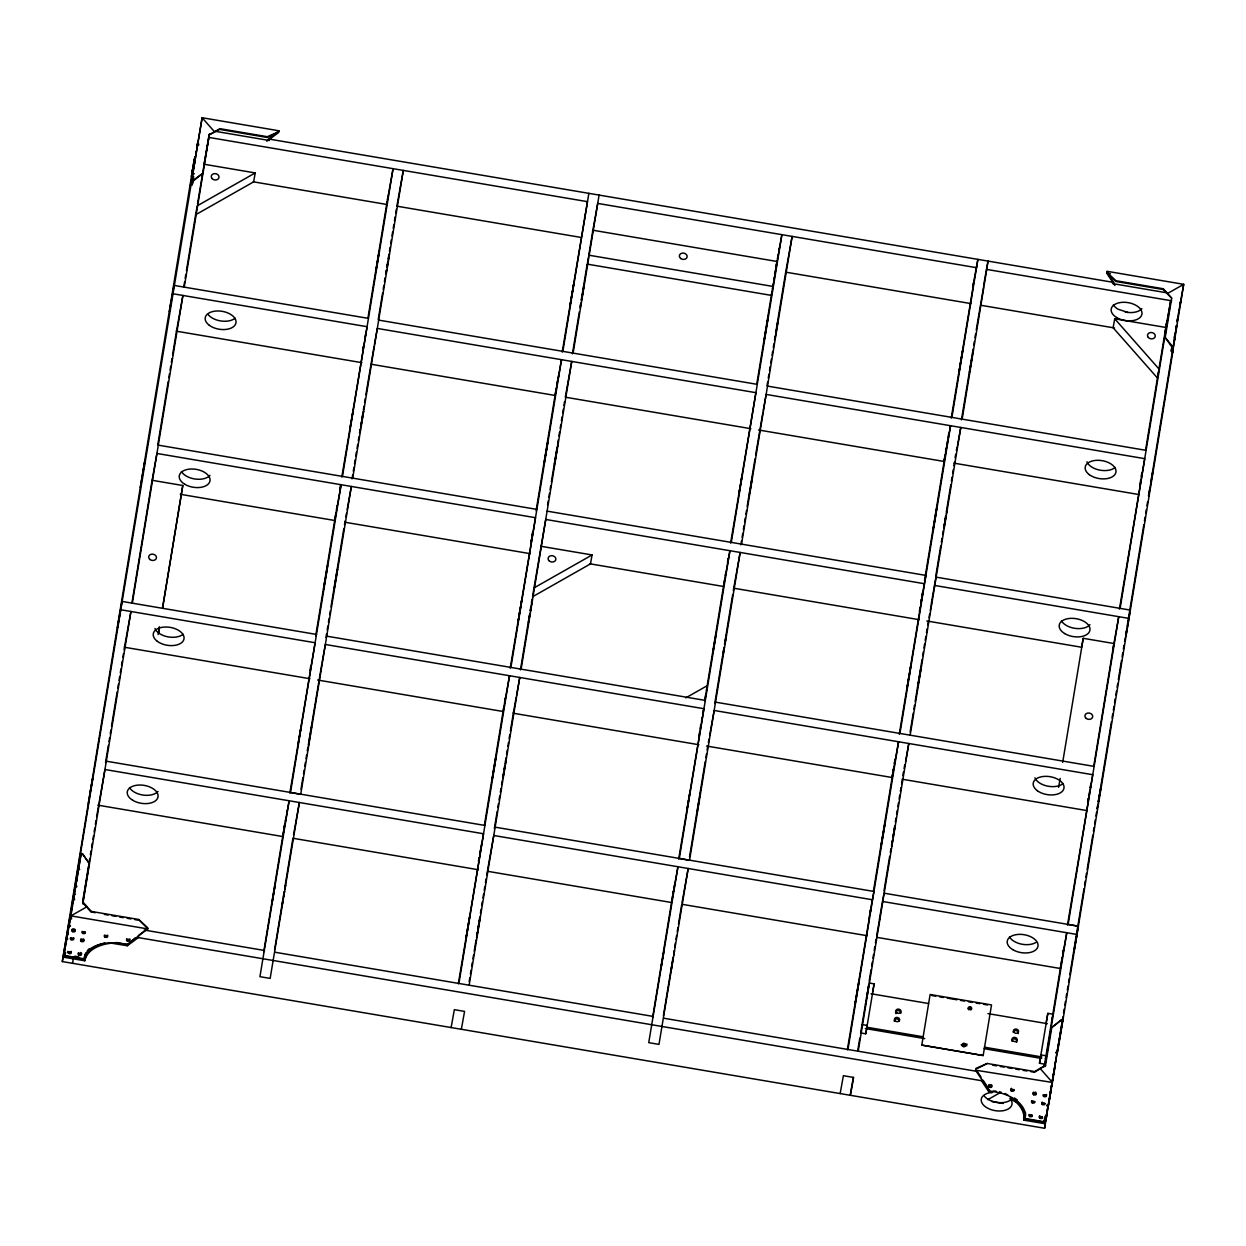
<?xml version="1.0" encoding="UTF-8"?>
<svg xmlns="http://www.w3.org/2000/svg" width="1246" height="1246" viewBox="0 0 1246 1246"><rect width="100%" height="100%" fill="white"/><g stroke="black" fill="none" stroke-linecap="round" stroke-linejoin="round"><path stroke-width="1.5" d="M706.56 746.027L892.136 777.52L893.289 769.171M758.534 429.979L944.11 461.472L945.029 454.79M1175.258 333.383L1174.573 337.946M67.3 935.575L67.533 934.111M69.075 925.731C69.574 921.853 68.374 930.341 68.904 925.794M197.195 145.657L197.491 143.851M197.803 142.885L197.647 143.804M389.391 253.826L389.375 253.577M528.6 621.505L528.491 622.361L530.017 613.857M670.94 971.319L671.983 964.825M723.023 654.493L723.038 654.757M778.205 319.817L778.205 319.552M1050.721 1090.873L1050.861 1090.857M1057.62 1049.646L1057.854 1048.197M193.317 169.363L193.753 166.294L193.114 169.394M193.893 174.035L192.258 173.755L193.005 168.475L191.495 176.34L193.13 176.605M64.901 948.907L65.337 946.368M66.256 940.59L66.708 938.051M68.764 927.382L72.143 906.309M68.982 925.467L69.309 924.267M73.592 898.241L70.975 910.873M193.005 171.372L190.794 184.984L202.132 117.731L278.886 130.768L278.574 132.543L266.846 141.203M193.41 167.4L193.846 164.861M194.765 159.083L195.217 156.544M274.992 885.595L275.319 883.321L271.877 903.693L274.681 887.541M298.199 743.379L297.872 745.669L300.66 729.533M300.971 727.586L301.314 725.297L298.526 741.417M350.173 427.347L349.846 429.621L353.288 409.249L352.945 411.523M282.219 904.565L283.154 898.849M311.204 729.315L311.547 727.025L310.861 730.701M334.411 587.1L334.084 589.374L337.526 569.095L337.168 570.87M360.406 429.076L360.078 431.35L360.421 429.481M363.178 413.267L363.521 411.071L361.994 419.497M386.385 271.052L386.058 273.326L386.727 269.634M518.601 618.359L518.258 620.633L521.7 600.26L520.236 609.45M547.368 444.51L547.695 442.33L544.253 462.609L547.041 446.457M570.559 302.311L570.232 304.585L573.674 284.213L572.194 293.402M476.642 937.553L477.561 931.837M531.606 604.279L531.933 602.005L530.422 610.524M554.813 462.079L554.486 464.337L554.828 462.484M557.601 446.255L557.928 443.981L556.417 452.5M580.792 304.055L580.465 306.329L581.15 302.622M663.822 951.57L664.149 949.39L660.707 969.668L662.187 960.495M687.029 809.355L686.686 811.644L690.128 791.272L687.34 807.408M715.78 635.538L716.123 633.342L712.681 653.62L715.469 637.485M738.987 493.323L738.66 495.596L742.102 475.24L740.622 484.414M674.055 953.315L674.382 951.134L673.697 954.732M697.028 812.517L697.262 811.099M726.013 637.267L726.356 635.086L724.845 643.512M749.22 495.067L748.893 497.341L749.251 495.472M752.008 479.243L752.335 477.062L751.977 478.838M775.214 337.043L774.872 339.317L777.987 321.219M907.633 684.381L907.306 686.655L910.748 666.283L909.269 675.472M936.4 510.533L936.727 508.259L933.301 528.631L936.089 512.48M959.607 368.333L959.28 370.607L962.722 350.328L959.934 366.386M868.898 984.932L866.64 998.482M917.648 687.527L917.866 686.11M946.633 512.277L946.976 510.081L946.29 513.695M969.84 370.078L969.513 372.352L971.023 363.832M972.628 354.253L972.955 352.057L972.596 353.848M1050.347 1093.256L1050.316 1094.081L1050.394 1092.789M1174.962 333.975L1175.009 333.663M1174.542 340.454L1175.29 335.158L1174.495 339.114M502.839 778.143L503.54 773.844M505.315 764.234L505.954 760.107L505.269 763.736M1173.716 343.242L1174.184 340.392M996.006 1091.122A15.575 9.08 9.3 0 0 993.342 1091.06L992.143 1092.508L989.355 1092.835A15.575 9.08 9.3 0 0 983.047 1104.563A15.575 9.08 9.3 0 0 1003.933 1110.56A15.575 9.08 9.3 0 0 1010.241 1098.832L1010.459 1097.508L1016.191 1100.779L1015.973 1102.118A40.869 23.845 9.3 0 1 1023.651 1120.107L1045.394 1123.783L1044.584 1128.269L62.3 961.569L194.392 158.663L191.495 176.34M62.3 961.569L70.337 914.626M143.477 469.617L144.847 461.3L140.253 487.498M170.827 303.276L169.456 311.593L174.035 285.396L368.458 318.384M63.795 955.37L70.897 915.888L147.635 928.909L127.31 944.67L117.093 942.942A34.545 20.154 9.3 0 0 84.261 958.844L63.795 955.37L68.655 926.65M72.268 903.272L202.132 117.731L214.499 131.764M73.265 900.079L73.093 901.123L81.146 853.51L82.438 853.728L89.245 863.431L82.766 902.774L85.881 906.263M81.146 853.51L70.897 915.888L87.08 906.699M71.458 919.05L71.629 917.959M65.555 952.411L64.963 956.04L85.071 959.451A40.869 23.845 9.3 0 1 104.742 943.051M193.628 176.558L192.367 184.174L190.731 183.894L190.217 186.137M82.859 900.469L88.497 866.204M89.12 862.388L89.759 858.587M90.382 854.772L91.005 850.971M91.628 847.155L92.251 843.355M92.889 839.539L93.512 835.739M94.135 831.939L94.758 828.123M95.381 824.322L96.02 820.507M96.643 816.706L104.96 769.514L483.541 833.761L458.326 983.764M105.536 762.552L108.371 745.357M108.994 741.526L109.632 737.71M110.255 733.878L110.878 730.063M111.517 726.247L117.171 691.841M117.794 688.01L118.432 684.194M119.055 680.363L119.678 676.547M120.317 672.715L120.94 668.9M121.578 665.068L122.201 661.252M122.824 657.436L123.463 653.605M124.086 649.789L124.709 645.958M157.821 444.604L168.194 381.525M168.833 377.694L169.456 373.878M170.079 370.046L170.718 366.231M171.341 362.415L171.964 358.583M172.602 354.767L176.683 329.91M183.91 285.957L184.548 282.126M185.171 278.31L185.794 274.478M186.433 270.662L195.856 213.315M73.561 957.504L72.533 963.298M131.905 603.126L152.09 480.286L182.788 485.504L162.587 608.328M197.538 203.939L209.048 134.895L219.903 128.665L267.376 136.717L278.715 131.796L267.251 137.465L219.763 129.413L209.048 134.895M82.843 903.926L130.939 611.49L124.507 647.25L309.974 678.727M132.31 603.173L182.913 295.442L176.465 331.202L361.947 362.679M184.268 287.125L209.468 133.929M84.261 958.844L84.432 957.8A34.545 20.154 9.3 0 1 85.834 953.003M63.11 957.099L84.853 960.775L85.071 959.451M158.149 634.557L159.41 626.878M162.556 607.674L182.788 485.504M158.491 633.28L159.441 627.532M127.31 944.67L135.253 937.864M84.853 960.775A40.869 23.845 9.3 0 1 111.439 943.175L127.341 945.745L127.559 944.421L116.127 942.474M127.341 945.745L138.29 937.599L138.508 936.276M147.495 929.656L147.807 927.865L138.664 919.47L91.301 911.433L82.906 902.026M263.731 951.835L283.543 831.425M284.166 827.593L284.789 823.777M289.82 793.188L315.113 642.749L120.706 609.746L117.482 627.641L118.853 619.324L122.077 601.429L316.484 634.432M310.052 670.192L310.675 666.376M315.705 635.787L335.828 513.461M336.451 509.645L337.074 505.814M339.909 488.619L340.532 484.787M341.793 477.14L367.087 326.701L172.68 293.713M362.648 350.344L363.271 346.528M367.975 317.964L387.07 201.836M387.459 199.453L388.004 196.12M286.736 813.654L287.281 810.336M342.463 476.408L393.066 168.677L386.634 204.437L253.218 181.791M284.913 889.286L285.568 885.143L284.882 888.756M274.603 949.748L284.026 892.401M284.649 888.585L292.826 838.885M301.002 789.201L302.887 777.722M303.51 773.906L304.149 770.075M304.772 766.259L305.395 762.427M306.033 758.612L306.656 754.796M307.279 750.964L307.918 747.148M308.432 745.108L309.148 740.794M308.541 743.317L321.811 664.149M325.938 637.531L326.561 633.7M327.2 629.884L327.823 626.053M328.446 622.237L329.084 618.405M329.707 614.59L330.346 610.758M330.969 606.942L343.849 528.569M344.488 524.753L345.111 520.937M352.026 478.885L352.649 475.053M353.288 471.237L353.911 467.406M354.534 463.59L355.172 459.774M355.795 455.943L356.418 452.127M357.057 448.295L357.68 444.479M358.318 440.648L358.941 436.832M359.564 433.001L360.203 429.185M360.826 425.369L361.449 421.537M362.088 417.721L362.711 413.89M363.334 410.074L363.972 406.243M364.595 402.427L365.234 398.611M365.857 394.78L374.096 346.31M378.192 319.708L382.584 293.059M383.207 289.243L383.83 285.443M384.453 281.627L385.092 277.827M385.715 274.011L386.338 270.211M386.961 266.395L387.584 262.594M388.222 258.779L388.845 254.978M389.468 251.162L390.091 247.362M390.73 243.546L391.353 239.746M391.976 235.93L392.599 232.13M393.222 228.314L393.861 224.514M394.484 220.698L395.107 216.897M395.73 213.097L396.353 209.281M352.696 478.137L403.299 170.406L396.867 206.182L580.434 237.332M389.173 255.243L387.132 267.376M478.448 861.391L479.071 857.56M479.71 853.744L480.333 849.912M484.414 825.054L503.914 706.482M504.552 702.651L505.175 698.819M510.206 668.23L535.515 517.713L156.918 453.466L154.021 469.555M530.765 543.256L531.388 539.425M532.011 535.609L532.649 531.777M536.107 510.751L556.214 388.425M556.853 384.609L557.476 380.778M562.195 352.12L587.489 201.665L208.892 137.418L204.064 164.238L255.228 172.929L253.623 181.869L195.622 214.764L197.226 205.824L255.228 172.929M481.127 846.766L481.657 843.511M532.291 535.593L532.836 532.276M558.286 377.569L558.831 374.252M584.545 217.879L585.09 214.561M458.917 983.468L509.521 675.737L503.088 711.497L317.621 680.02M510.891 667.42L561.494 359.689L555.062 395.449L371.51 364.299M562.865 351.372L588.844 193.348M469.181 981.692L469.804 977.876M470.427 974.076L471.066 970.26M471.689 966.46L472.312 962.644M472.935 958.844L473.558 955.028M474.196 951.228L476.065 939.796M476.688 935.995L477.327 932.179M477.95 928.379L478.573 924.563M479.196 920.763L479.819 916.947M480.458 913.147L481.081 909.346M481.704 905.531L482.327 901.73M482.95 897.914L483.588 894.114M484.211 890.298L484.834 886.498M485.457 882.682L486.08 878.882M486.719 875.066L487.342 871.265M494.366 828.543L497.201 811.333M497.824 807.517L498.447 803.686M499.085 799.87L499.708 796.054M500.331 792.222L500.97 788.407M501.593 784.575L502.216 780.759M502.854 776.928L503.477 773.112M504.1 769.28L504.739 765.465M505.362 761.649L506.001 757.817M506.624 754.001L507.247 750.17M507.885 746.354L508.508 742.523M509.131 738.707L509.77 734.875M510.393 731.059L513.539 711.949M520.454 669.896L529.566 614.465M530.189 610.649L530.827 606.818M531.45 603.002L532.073 599.17M532.79 595.012L545.748 519.457L924.33 583.704L925.918 575.418L547.119 511.14M547.586 504.848L548.224 501.032M548.847 497.201L549.47 493.385M550.109 489.553L550.732 485.738M551.371 481.906L557.024 447.501M557.647 443.685L558.27 439.854M558.909 436.038L559.532 432.222M560.17 428.39L560.793 424.575M561.416 420.743L562.055 416.927M562.678 413.096L563.301 409.28M563.94 405.464L564.563 401.633M572.428 353.848L579.343 311.796M579.966 307.98L580.589 304.149M581.228 300.333L587.193 264.012M469.15 985.197L519.753 677.466L516.545 695.361M521.124 669.149L571.727 361.433L565.295 397.194L750.871 428.686M573.098 353.116L599.077 195.092M652.561 1017.811L673.307 891.669M678.649 859.179L703.943 708.725L325.346 644.478L322.138 662.358M698.866 736.184L699.504 732.352M700.112 728.614L700.75 724.705M705.158 697.947L705.781 694.131M706.42 690.3L724.642 579.452M725.265 575.621L725.904 571.805M727.477 562.242L728.1 558.426M730.608 543.131L755.901 392.677L377.32 328.43L374.423 344.535M756.789 383.955L771.99 291.533M772.442 288.761L773.252 283.854M773.688 281.144L774.327 277.344M774.825 274.26L775.573 269.728M776.196 265.912L776.819 262.112M701.545 721.621L702.028 717.789M702.651 714.005L703.274 710.22M704.831 700.766L707.323 685.643L685.783 697.869M772.972 286.44L777.068 261.489L592.894 230.23L588.782 255.181L772.972 286.44L771.352 295.38L587.178 264.121M731.293 542.384L781.896 234.653L776.102 266.846M663.417 1015.739L672.856 958.392M673.728 955.261L674.102 950.745M674.74 946.929L675.363 943.097M675.986 939.282L676.625 935.45M677.248 931.634L677.871 927.803M678.509 923.987L681.655 904.876M689.505 857.092L705.22 761.524M705.843 757.693L706.482 753.877M707.105 750.045L707.728 746.229M714.768 703.507L722.618 655.723M723.241 651.907L723.879 648.076M724.502 644.26L732.679 594.56M733.302 590.744L733.925 586.913M740.84 544.86L741.479 541.044M742.102 537.213L742.741 533.397M743.364 529.581L743.987 525.75M744.625 521.934L745.248 518.102M745.871 514.287L746.51 510.455M747.133 506.639L754.998 458.855M755.621 455.024L762.926 412.301M767.022 385.699L767.645 381.883M768.268 378.083L768.907 374.267M769.53 370.467L770.153 366.651M770.776 362.851L771.399 359.035M772.037 355.235L772.66 351.419M773.283 347.618L773.906 343.803M774.529 340.002L775.168 336.186M775.791 332.386L785.805 271.457M699.707 797.253L700.361 793.017L699.691 796.692M723.241 653.091L723.942 648.777M741.526 544.128L792.129 236.397L785.696 272.158L971.164 303.635M847.358 1049.786L869.365 917.663M873.462 891.077L893.912 766.757M894.535 762.941L895.158 759.11M899.254 734.252L922.71 593.298L921.121 601.584M920.109 607.363L919.486 611.179L920.124 607.612M920.747 603.531L921.37 599.715M922.009 595.9L922.632 592.068M924.516 580.605L944.951 456.363M945.574 452.547L946.197 448.716M946.835 444.9L947.458 441.068M948.081 437.253L948.72 433.421M951.228 418.142L973.313 285.568M869.895 914.408L870.705 909.533L870.066 913.1M973.578 283.901L974.123 280.584M847.965 1049.49L898.568 741.759L892.136 777.52M899.939 733.442L950.542 425.711L944.11 461.472M951.913 417.394L977.892 259.37L973.079 285.536L974.045 280.568M866.219 1000.211L865.565 1004.432L866.25 1000.74M857.918 1049.615L859.787 1038.183M862.154 1024.586L867.278 1025.458L865.768 1033.791L860.659 1032.934L868.68 984.885M869.178 981.069L871.063 969.653M871.686 965.837L872.309 962.037M872.932 958.221L873.571 954.42M874.194 950.605L874.817 946.804M875.44 942.988L876.063 939.188M884.037 890.734L889.691 856.329M890.329 852.513L890.952 848.682M891.575 844.866L892.214 841.05M892.837 837.219L893.46 833.403M894.098 829.571L894.721 825.755M895.344 821.924L895.983 818.108M896.606 814.277L897.229 810.461M897.868 806.645L898.491 802.813M899.129 798.998L899.752 795.166M900.375 791.35L901.014 787.519M901.637 783.703L902.26 779.887M910.125 732.103L913.271 712.977M913.894 709.161L914.517 705.329M915.156 701.514L922.071 659.461M922.694 655.645L923.317 651.814M923.956 647.998L924.579 644.166M925.202 640.351L925.84 636.535M926.463 632.703L927.102 628.887M927.725 625.056L928.348 621.24M935.684 576.602L940.714 546.028M941.353 542.197L941.976 538.381M942.599 534.55L943.238 530.734M943.861 526.902L944.499 523.086M945.122 519.255L945.745 515.439M946.384 511.623L950.776 484.865M951.399 481.034L952.037 477.218M952.66 473.387L953.299 469.571M953.922 465.739L954.545 461.923M961.46 419.871L973.095 349.145M973.718 345.329L974.356 341.513M974.979 337.682L975.602 333.866M976.241 330.034L983.546 287.312M879.38 919.361L883.959 893.164L1078.382 926.152L1075.127 944.219M931.354 603.313L935.933 577.116L1130.34 610.104L1125.761 636.317L1126.851 629.651M943.861 528.102L944.561 523.787M983.639 285.474L987.907 261.068M858.198 1051.219L908.801 743.488L905.577 761.384M910.172 735.171L960.775 427.456L957.551 445.336M962.146 419.139L988.125 261.115M865.768 1033.791L866.375 1030.13M866.795 1027.748L874.116 983.873L868.992 983.001M921.791 1045.114L930.123 994.495L991.52 1004.915L983.187 1055.533L921.791 1045.114L983.187 1055.533M1061.436 1019.867L1051.749 1027.529L1061.436 1019.867L1062.713 1020.085L1045.347 1121.945L1024.882 1118.472A34.545 20.154 9.3 0 0 999.557 1092.695L989.324 1090.966L975.587 1070.174L975.883 1068.398L987.206 1063.477L1034.694 1071.544L1045.55 1065.299L1034.569 1072.276L1030.769 1071.638M1114.89 285.474L1106.65 273.076L1106.962 271.285L1183.7 284.322L1172.502 352.836L1173.016 350.593L1171.38 350.313L1171.988 346.606M992.143 1092.508L988.919 1091.963L981.474 1080.687L981.692 1079.363M988.919 1091.963L989.137 1090.639M989.324 1090.966L989.495 1089.923M999.557 1092.695L999.728 1091.667M1058.57 787.347L1060.19 778.407M1062.682 762.396L1083.226 638.31L1113.924 643.512L1093.723 766.352M1023.651 1120.107L1023.869 1118.768A40.869 23.845 9.3 0 0 1016.191 1100.779M1024.882 1118.472L1025.053 1117.428A34.545 20.154 9.3 0 0 1025.411 1112.444M1039.491 1063.274L1041.002 1054.926L1046.11 1055.798L1044.615 1064.146L1039.491 1063.274L1040.176 1059.116M1052.948 1014.213L1047.839 1013.356L1040.099 1059.614M1044.21 1066.607L1044.833 1062.776M1062.122 957.66L1045.456 1059.084L1045.721 1057.605M1062.76 953.829L1063.383 950.013M1067.464 925.155L1092.758 774.716L714.176 710.469L710.952 728.349M1088.319 798.328L1087.696 802.159L1088.334 798.577M1090.25 787.456L1090.873 783.625M1119.438 609.107L1144.731 458.668L766.134 394.421L763.237 410.51M1139.981 484.211L1140.604 480.395M1141.227 476.595L1141.85 472.795M1145.619 449.946L1158.375 372.32M1158.764 369.984L1165.882 327.464L1114.734 318.789L1113.114 327.729L1157.441 377.99L1159.045 369.05L1114.734 318.789M1166.458 323.617L1166.24 324.957L1166.926 321.125M1090.359 787.612L1090.904 784.279M1141.507 476.548L1142.052 473.215M1044.787 1066.498L1066.778 932.74L1060.346 968.5L876.779 937.35M1120.107 608.375L1170.71 300.644L1164.917 332.838M1045.41 1066.046L1051.873 1026.797M1165.212 337.51L1173.311 347.432L1172.034 347.229L1165.212 337.51L1171.692 298.168L1163.297 288.761L1115.933 280.724L1106.791 272.329L1115.793 281.471L1163.157 289.508L1171.692 298.168M1050.736 1090.951L1050.627 1092.197M1058.072 1047.076L1057.792 1048.711M1174.464 336.747L1175.071 333.04M1175.679 329.349L1176.286 325.658M1044.584 1128.269L1061.67 1024.383M1062.293 1020.552L1062.931 1016.736M1063.554 1012.905L1064.177 1009.089M1064.816 1005.257L1065.439 1001.441M1066.078 997.61L1066.701 993.794M1067.324 989.978L1067.962 986.147M1068.585 982.331L1069.208 978.499M1069.847 974.683L1083.989 888.663M1084.612 884.847L1085.25 881.031M1085.873 877.2L1086.496 873.384M1087.135 869.552L1092.789 835.147M1093.412 831.331L1094.05 827.5M1094.673 823.684L1095.296 819.852M1095.935 816.037L1096.558 812.221M1097.103 808.888L1097.928 803.904M1098.24 801.988L1111.448 721.714M1112.071 717.883L1112.694 714.067M1113.332 710.236L1113.955 706.42M1114.578 702.588L1115.217 698.772M1115.84 694.957L1116.463 691.125M1117.101 687.309L1117.724 683.478M1118.347 679.662L1121.493 660.551M1122.132 656.72L1122.755 652.904M1123.378 649.073L1124.017 645.257M1124.64 641.425L1125.263 637.609M1125.901 633.793L1126.524 629.962M1127.163 626.146L1143.812 524.831M1144.435 521.015L1145.074 517.199M1145.697 513.368L1146.32 509.552M1146.959 505.72L1147.582 501.904M1149.902 487.856L1148.532 496.173L1153.111 469.976L1152.02 476.626M1150.837 482.14L1176.691 325.362L1175.881 329.832M1075.158 944.032L1073.787 952.349L1077.011 934.469L882.604 901.481M1173.016 350.593L1060.315 1035.971L1057.34 1053.15L1055.705 1052.87M1179.121 310.02L1178.794 312.03M193.457 167.089L193.582 166.294M194.828 158.772L194.952 157.977M195.17 156.856L195.03 157.65M193.8 165.173L193.66 165.967M197.569 144.115L197.631 143.165L197.351 144.801M64.948 948.595L65.072 947.801M66.318 940.278L66.443 939.484M66.521 939.157L66.661 938.363M65.29 946.68L65.15 947.474M73.545 898.553L73.405 899.347M198.566 145.299L198.768 144.069M350.484 425.4L351.31 420.432M352.634 413.47L351.808 418.422M360.717 427.129L361.542 422.176M334.738 585.153L335.563 580.2M362.866 415.214L362.041 420.167M570.886 300.364L571.712 295.411M518.912 616.412L519.738 611.459M529.145 618.141L529.971 613.188M555.124 460.117L555.965 455.164M557.274 448.202L556.448 453.155M531.294 606.226L530.469 611.179M739.314 491.376L740.14 486.423M663.495 953.533L662.67 958.486M749.547 493.12L750.372 488.152M751.681 481.19L749.578 493.65M697.573 809.137L697.962 806.785M725.702 639.214L724.876 644.166M907.96 682.434L908.786 677.481M970.151 368.115L970.992 363.162M972.301 356.2L971.475 361.153M892.588 839.866L891.56 846.408L892.634 840.427M918.193 684.163L918.582 681.811M1050.705 1091.885L1050.767 1090.671M1051.842 1084.721L1051.686 1085.764L1051.998 1083.88M1055.72 1060.829L1054.63 1067.386M1055.3 1065.532L1048.291 1106.121L1046.656 1105.841M196.043 152.604C195.373 156.762 196.837 147.853 196.12 152.277M198.862 136.219C198.192 140.393 199.656 131.484 198.939 135.907M191.557 180.654C190.887 184.797 192.351 175.966 191.635 180.343M194.532 162.603C193.815 166.98 195.326 157.884 194.61 162.292M76.302 881.623C75.585 885.999 77.081 876.904 76.38 881.296M67.611 933.784L67.86 932.335L67.331 935.481M70.274 926.37L70.415 925.529M325.331 578.456C319.163 616.568 331.981 538.334 325.813 576.446M387.101 266.753L387.537 264.152M310.503 733.629L308.447 745.544M284.524 891.638L283.621 896.902M493.759 769.498C487.591 807.579 500.409 729.362 494.257 767.443M581.508 299.741L581.944 297.14M582.427 295.131L583.782 286.564M504.49 769.187L504.926 766.586M766.119 328.399C759.967 366.511 772.769 288.278 766.617 326.39M775.915 332.729L776.351 330.128M699.317 799.62L698.43 804.885M672.902 960.214L673.338 957.613M945.932 516.576L945.044 521.856M919.501 677.201L920.981 668.027L920.311 671.719M866.609 997.859L867.496 992.595M1177.61 319.178L1177.377 320.627L1177.75 318.337M1176.084 329.193C1175.414 333.336 1176.878 324.49 1176.162 328.866M1179.059 311.126L1178.856 311.734M1179.137 310.799L1179.183 309.756L1178.996 311.64M1180.429 302.809C1179.713 307.17 1181.224 298.09 1180.507 302.482M1046.64 1114.376C1045.97 1118.534 1047.434 1109.625 1046.718 1114.049M1048.011 1106.059C1047.294 1110.435 1048.805 1101.339 1048.088 1105.732M1049.101 1100.685C1048.384 1105.062 1049.895 1095.966 1049.179 1100.374M1054.396 1068.741L1052.278 1081.31M309.584 738.193L310.472 732.975M283.59 896.248L284.493 891.015M504.023 771.85L504.879 766.01M477.997 929.236L478.9 924.002M698.399 804.184L699.302 798.951M672.451 962.893L673.307 957.006M944.998 521.186L945.901 515.969M893.024 837.265L893.475 834.586M893.071 837.873L895.002 826.129L893.927 832.032M1050.549 1092.742L1050.612 1091.527L1050.331 1094.004M69.044 924.953L68.857 926.931M361.589 422.83L360.748 427.658M336.015 577.521L336.856 572.708M581.539 300.364L583.549 287.826M555.996 455.834L555.155 460.646M776.803 327.464L777.971 320.814M750.824 485.488L751.665 480.66M724.424 646.845L723.256 653.496M971.444 360.499L972.269 355.671M919.906 673.993L917.663 687.776M1178.981 310.97L1178.934 311.998M1051.11 1088.101L1051.562 1085.437M197.647 143.711L197.678 142.792M388.425 258.919L389.141 254.823M283.185 899.456L282.235 904.814M503.586 774.405L502.87 778.516M697.994 807.439L696.919 813.295M672.015 965.448L670.94 971.413M944.593 524.41L943.876 528.506M867.932 990.025L868.883 984.683M1062.713 1020.085L1057.091 1052.527L1055.814 1052.309M1050.222 1093.225L1050.876 1089.425M1049.599 1096.76L1050.409 1092.882M1049.677 1098.365L1048.711 1103.8M479.289 921.744L479.975 918.053L476.642 937.802M192.227 171.45L193.037 166.98M191.744 180.857L193.021 181.075L202.709 173.412L193.161 180.327L192.071 185.202M89.619 795.4L92.874 777.348L88.279 803.545M89.245 863.431L82.438 853.728M151.778 482.077L153.71 471.346M94.945 912.82L91.301 911.433M278.886 130.768L267.874 139.599M138.353 935.544L147.667 928.613L138.664 919.47M362.664 350.562L363.302 346.995M365.234 336.264L365.872 332.682M284.057 828.216L284.711 824.634M285.35 821.067L285.988 817.485M345.858 516.856L346.513 513.274M347.151 509.707L351.341 486.454L300.707 794.372L290.505 792.456L341.108 484.725L334.66 520.485L180.281 494.288M293.573 834.695L299.367 802.502L270.164 978.406L259.931 976.677L289.134 800.773L282.702 836.533L97.811 805.15M530.765 543.365L531.403 539.798M504.786 701.389L505.424 697.822M592.566 232.021L597.722 203.41L976.303 267.656M587.505 262.33L588.47 256.972M451.13 1027.545L454.338 1009.665L464.571 1011.409L461.347 1029.289M516.218 697.137L513.321 713.242L698.897 744.734M487.669 869.474L493.774 835.49L872.371 899.752L873.96 891.466L495.145 827.173M540.92 546.278L592.084 554.953L590.464 563.893L532.478 596.803M777.473 258.529L778.111 254.947M778.75 251.381L779.404 247.798M706.669 689.225L707.323 685.643M672.887 894.207L673.525 890.625M674.179 887.043L674.818 883.476M736.62 572.116L733.723 588.205L919.19 619.683M736.931 570.325L740.155 552.445L689.521 860.347L679.319 858.432L729.922 550.701L723.49 586.477L589.638 563.753M708.382 742.647L709.021 739.08M709.659 735.498L710.625 730.14M682.076 902.462L688.181 868.493L658.978 1044.397L648.745 1042.653L677.949 866.749L671.516 902.509L487.965 871.359M975.961 270.102L976.599 266.519M945.574 451.332L946.212 447.75M920.778 604.03L924.33 583.704M894.254 763.798L894.893 760.231M869.147 917.632L872.371 899.752M840.162 1093.567L843.386 1075.687L853.619 1077.432L850.395 1095.312M955.075 457.812L955.729 454.229M956.367 450.663L957.006 447.08M929.002 617.658L929.641 614.091M930.279 610.509L931.572 603.36M902.789 775.651L903.428 772.068M904.082 768.486L904.721 764.919M876.701 935.497L879.598 919.408M850.177 1095.265L853.401 1077.385M872.605 992.205L874.116 983.873M975.587 1070.174L1052.449 1082.463L1040.083 1068.429M987.206 1063.477L977.362 1068.445M1083.226 638.31L1081.621 647.25L926.837 620.975M1112.631 650.661L1118.752 616.692L1068.149 924.423L1078.351 926.339M1046.329 1021.689L1047.839 1013.356M1088.973 795.01L1089.627 791.428M1062.994 953.034L1063.632 949.452M1172.159 346.481L1171.069 351.341M1176.94 321.92L1183.7 284.322L1167.518 293.495M1051.749 1020.895L1052.356 1017.561M1098.24 802.113L1101.137 786.008L1098.489 801.49M1097.196 808.638L1097.851 805.056M1045.005 1116.432L1043.977 1122.179L1023.869 1118.768M1045.955 1119.952L1046.765 1115.466M1173.779 343.024L1174.168 340.921M1174.308 337.993L1175.165 333.398M869.786 914.315L870.424 910.997M1172.361 351.559L1173.311 347.432M534.082 587.863L592.084 554.953M987.829 1099.642L1001.083 1092.119M1106.65 273.076L1110.42 273.715M215.776 131.406L269.354 140.502L269.572 139.163L1112.771 282.266L1112.553 283.59L1167.253 292.872M986.536 269.385L1171.676 300.8M1113.426 304.818A15.575 9.08 9.3 0 0 1117.989 309.195L1127.942 312.45M980.727 305.254L1114.563 327.978M192.32 173.35L193.955 173.63M191.884 180.109L193.161 180.327M378.691 320.113L757.272 384.36M767.505 386.104L1146.102 450.351M954.109 463.169L1139 494.553M158.289 445.149L536.886 509.396M934.562 585.433L1128.985 618.421M344.893 522.23L530.375 553.691M326.717 636.161L705.298 700.408M715.531 702.152L1094.128 766.399M902.151 779.217L1087.026 810.601M106.315 761.197L484.912 825.444M292.935 838.262L478.402 869.739M681.749 904.253L867.216 935.73M931.915 995.538L935.762 996.193M939.593 996.847L943.424 997.501M947.272 998.139L956.866 999.775M960.697 1000.429L964.529 1001.068M968.376 1001.722L972.207 1002.376M976.039 1003.03L979.886 1003.684M983.717 1004.323L987.548 1004.977M81.021 854.242L82.298 854.46M1061.296 1020.614L1062.573 1020.832M871.079 993.763L928.55 1003.513M987.953 1013.605L1047.372 1023.682M78.031 869.272L79.666 869.552M75.523 885.937L76.8 886.155M75.056 886.451L76.691 886.731M867.512 1027.358L923.084 1036.781M963.329 1043.618L967.161 1044.273M984.402 1047.185L1041.89 1056.951M74.168 894.254L75.445 894.472M865.331 1028.526L924.734 1038.603M961.149 1044.787L966.896 1045.752M984.138 1048.68L1041.625 1058.446M73.016 898.833L74.651 899.114M72.907 899.487L74.542 899.768M104.43 914.439L108.215 915.078M112 915.717L115.8 916.355M119.585 917.009L123.37 917.648M127.17 918.286L130.955 918.941M134.739 919.579L138.54 920.218M992.782 1065.19L996.582 1065.828M1000.367 1066.483L1004.167 1067.121M1007.967 1067.775L1011.768 1068.414M1015.568 1069.052L1019.368 1069.707M1023.168 1070.345L1026.969 1070.999M144.271 930.061L264.51 950.48M274.743 952.209L653.34 1016.456M663.573 1018.2L977.144 1071.404M138.29 937.599L981.474 1080.687M66.521 938.736L67.798 938.954M1046.811 1105.093L1048.088 1105.311L1045.347 1121.945L1044.241 1120.699M991.863 1101.542L1003.217 1103.473M74.838 956.18L78.669 956.835M1010.241 1098.832L1015.973 1102.118M87.983 908.614L91.16 912.181M1108.94 275.241L1114.22 283.231M976.802 1070.735L981.038 1077.136M983.156 1080.329L988.436 1088.319M129.802 938.923A1.667 0.966 9.3 0 1 128.556 940.154A1.667 0.966 9.3 0 1 126.656 938.877M85.398 932.133A1.667 0.966 9.3 0 1 82.22 931.338M107.592 935.154A1.667 0.966 9.3 0 1 106.346 936.385A1.667 0.966 9.3 0 1 104.462 935.107M73.685 937.708A1.667 0.966 9.3 0 1 72.439 938.923A1.667 0.966 9.3 0 1 70.539 937.662M71.224 951.383A1.667 0.966 9.3 0 1 69.978 952.614A1.667 0.966 9.3 0 1 68.078 951.352M87.298 950.791A34.545 20.154 9.3 0 1 89.26 948.767M80.538 952.505A1.667 0.966 9.3 0 1 81.426 953.953A1.667 0.966 9.3 0 1 79.105 954.109A1.667 0.966 9.3 0 1 78.623 952.645M82.999 938.83A1.667 0.966 9.3 0 1 83.825 940.325A1.667 0.966 9.3 0 1 81.333 940.294A1.667 0.966 9.3 0 1 81.379 938.799M1141.912 308.665A15.575 9.08 9.3 0 1 1125.216 311.998M1014.493 1098.006A34.545 20.154 9.3 0 1 1017.421 1100.14M1036.065 1093.708A1.667 0.966 9.3 0 1 1033.588 1093.567A1.667 0.966 9.3 0 1 1033.697 1092.119M1035.317 1092.135A1.667 0.966 9.3 0 1 1036.002 1092.508M1032.358 1115.248A1.667 0.966 9.3 0 1 1029.18 1114.454M1034.819 1101.557A1.667 0.966 9.3 0 1 1031.641 1100.763M990.882 1084.596A1.667 0.966 9.3 0 1 991.707 1086.091A1.667 0.966 9.3 0 1 989.215 1086.06A1.667 0.966 9.3 0 1 989.262 1084.565M1014.042 1089.72A1.667 0.966 9.3 0 1 1011.534 1089.892A1.667 0.966 9.3 0 1 1011.472 1088.334M1044.849 1103.489A1.667 0.966 9.3 0 1 1042.544 1103.458A1.667 0.966 9.3 0 1 1042.186 1102.056M1042.372 1117.179A1.667 0.966 9.3 0 1 1040.083 1117.148A1.667 0.966 9.3 0 1 1039.709 1115.746M1046.469 1094.486A1.667 0.966 9.3 0 1 1045.425 1095.701A1.667 0.966 9.3 0 1 1043.338 1094.704M1063.087 783.578A15.575 9.08 9.3 0 1 1047.481 786.101A15.575 9.08 9.3 0 1 1034.959 777.8M183.131 634.245A15.575 9.08 9.3 0 1 167.509 636.768A15.575 9.08 9.3 0 1 154.987 628.467M968.827 1009.821A1.667 1.355 10.2 0 1 968.625 1007.827A1.667 1.355 10.2 0 1 971.055 1007.967A1.667 1.355 10.2 0 1 970.836 1009.945M1013.169 1032.233A2.601 2.103 10.2 0 1 1016.393 1030.66A2.601 2.103 10.2 0 1 1018.107 1033.635M1011.799 1041.111A2.601 2.103 10.2 0 1 1015.023 1038.977A2.601 2.103 10.2 0 1 1016.409 1042.404M895.967 1013.699A2.601 2.103 10.2 0 1 897.774 1010.599A2.601 2.103 10.2 0 1 900.687 1013.372M894.239 1021.159A2.601 2.103 10.2 0 1 896.481 1018.917A2.601 2.103 10.2 0 1 899.363 1020.926M1035.8 942.537A15.575 9.08 9.3 0 1 1009.478 936.914M158.008 791.412A15.575 9.08 9.3 0 1 143.321 795.104A15.575 9.08 9.3 0 1 129.522 787.581M1089.938 624.698A15.575 9.08 9.3 0 1 1075.251 628.389A15.575 9.08 9.3 0 1 1061.452 620.866M209.967 475.365A15.575 9.08 9.3 0 1 195.295 479.056A15.575 9.08 9.3 0 1 181.48 471.533M1115.061 467.53A15.575 9.08 9.3 0 1 1099.455 470.054A15.575 9.08 9.3 0 1 1086.933 461.768M235.105 318.197A15.575 9.08 9.3 0 1 208.378 314.817M1011.129 1099.626A15.575 9.08 9.3 0 1 984.402 1096.246M1005.008 1093.458A15.575 9.08 9.3 0 1 1008.123 1095.312M70.134 919.065L70.679 915.95L70.134 919.065M375.934 270.725L375.825 271.597L379.267 251.225L375.934 270.725M466.409 935.824L466.3 936.681L469.742 916.402L466.409 935.824M855.441 1001.831L855.332 1002.703L858.79 982.424L855.441 1001.831M881.436 843.822L881.327 844.679L884.769 824.4L881.436 843.822M1055.206 1064.473L1054.755 1067.121L1055.206 1064.458M1173.436 345.454L1173.125 347.338L1173.436 345.438M72.657 930.56A1.667 0.966 9.3 0 0 75.274 930.155A1.667 0.966 9.3 0 0 72.969 928.909A1.667 0.966 9.3 0 0 72.657 930.56M72.502 931.603A1.667 0.966 9.3 0 0 75.103 931.198A1.667 0.966 9.3 0 0 72.798 929.952A1.667 0.966 9.3 0 0 72.502 931.603M82.719 933.347A1.667 0.966 9.3 0 0 85.335 932.927A1.667 0.966 9.3 0 0 83.03 931.697A1.667 0.966 9.3 0 0 82.719 933.347M127.154 940.886A1.667 0.966 9.3 0 0 129.755 940.465A1.667 0.966 9.3 0 0 127.45 939.235A1.667 0.966 9.3 0 0 127.154 940.886M81.27 941.4A1.667 0.966 9.3 0 0 83.887 940.995A1.667 0.966 9.3 0 0 81.566 939.749A1.667 0.966 9.3 0 0 81.27 941.4M68.577 953.346A1.667 0.966 9.3 0 0 71.193 952.941A1.667 0.966 9.3 0 0 68.873 951.695A1.667 0.966 9.3 0 0 68.577 953.346M104.96 937.117A1.667 0.966 9.3 0 0 107.561 936.712A1.667 0.966 9.3 0 0 105.256 935.466A1.667 0.966 9.3 0 0 104.96 937.117M71.038 939.671A1.667 0.966 9.3 0 0 73.654 939.25A1.667 0.966 9.3 0 0 71.349 938.004A1.667 0.966 9.3 0 0 71.038 939.671M78.81 955.09A1.667 0.966 9.3 0 0 81.411 954.67A1.667 0.966 9.3 0 0 79.105 953.439A1.667 0.966 9.3 0 0 78.81 955.09M1116.618 317.512A15.575 9.08 9.3 0 0 1141.757 314.833A15.575 9.08 9.3 0 0 1121.322 302.404A15.575 9.08 9.3 0 0 1116.618 317.512M1033.588 1094.704A1.667 0.966 9.3 0 0 1036.189 1094.3A1.667 0.966 9.3 0 0 1033.884 1093.053A1.667 0.966 9.3 0 0 1033.588 1094.704M1029.679 1116.447A1.667 0.966 9.3 0 0 1032.28 1116.042A1.667 0.966 9.3 0 0 1029.975 1114.796A1.667 0.966 9.3 0 0 1029.679 1116.447M1032.14 1102.772A1.667 0.966 9.3 0 0 1034.741 1102.352A1.667 0.966 9.3 0 0 1032.436 1101.121A1.667 0.966 9.3 0 0 1032.14 1102.772M989.153 1087.166A1.667 0.966 9.3 0 0 991.769 1086.761A1.667 0.966 9.3 0 0 989.464 1085.515A1.667 0.966 9.3 0 0 989.153 1087.166M1039.912 1118.192A1.667 0.966 9.3 0 0 1042.513 1117.787A1.667 0.966 9.3 0 0 1040.208 1116.541A1.667 0.966 9.3 0 0 1039.912 1118.192M1011.363 1090.935A1.667 0.966 9.3 0 0 1013.964 1090.53A1.667 0.966 9.3 0 0 1011.659 1089.284A1.667 0.966 9.3 0 0 1011.363 1090.935M1042.372 1104.501A1.667 0.966 9.3 0 0 1044.973 1104.096A1.667 0.966 9.3 0 0 1042.668 1102.85A1.667 0.966 9.3 0 0 1042.372 1104.501M1043.821 1096.449A1.667 0.966 9.3 0 0 1046.422 1096.044A1.667 0.966 9.3 0 0 1044.117 1094.798A1.667 0.966 9.3 0 0 1043.821 1096.449M680.705 258.498A3.909 3.162 10.2 0 0 687.076 257.097A3.909 3.162 10.2 0 0 682.029 253.156A3.909 3.162 10.2 0 0 680.705 258.498M150.018 559.547A3.909 3.162 10.2 0 0 156.389 558.161A3.909 3.162 10.2 0 0 151.327 554.221A3.909 3.162 10.2 0 0 150.018 559.547M212.054 178.552A3.909 3.162 10.2 0 0 218.735 178.24A3.909 3.162 10.2 0 0 214.639 173.615A3.909 3.162 10.2 0 0 212.054 178.552M1148.314 337.448A3.909 3.162 10.2 0 0 1154.98 337.136A3.909 3.162 10.2 0 0 1150.899 332.495A3.909 3.162 10.2 0 0 1148.314 337.448M548.91 560.591A3.909 3.162 10.2 0 0 555.576 560.279A3.909 3.162 10.2 0 0 551.495 555.654A3.909 3.162 10.2 0 0 548.91 560.591M1086.263 718.444A3.909 3.162 10.2 0 0 1092.633 717.042A3.909 3.162 10.2 0 0 1087.571 713.101A3.909 3.162 10.2 0 0 1086.263 718.444M1037.357 790.712A15.575 9.08 9.3 0 0 1063.383 789.886A15.575 9.08 9.3 0 0 1045.098 776.351A15.575 9.08 9.3 0 0 1037.357 790.712M157.401 641.379A15.575 9.08 9.3 0 0 183.427 640.553A15.575 9.08 9.3 0 0 165.126 627.018A15.575 9.08 9.3 0 0 157.401 641.379M968.656 1008.839A1.667 1.355 10.2 0 0 971.491 1008.715A1.667 1.355 10.2 0 0 969.746 1006.737A1.667 1.355 10.2 0 0 968.656 1008.839M962.628 1045.441A1.667 1.355 10.2 0 0 965.463 1045.301A1.667 1.355 10.2 0 0 963.734 1043.338A1.667 1.355 10.2 0 0 962.628 1045.441M962.286 1045.83A1.667 1.355 10.2 0 0 965.12 1046.313A1.667 1.355 10.2 0 0 964.03 1044.07A1.667 1.355 10.2 0 0 962.286 1045.83M896.653 1012.655A2.601 2.103 10.2 0 0 900.951 1011.877A2.601 2.103 10.2 0 0 897.712 1009.151A2.601 2.103 10.2 0 0 896.653 1012.655M895.017 1020.708A2.601 2.103 10.2 0 0 899.456 1020.505A2.601 2.103 10.2 0 0 896.746 1017.421A2.601 2.103 10.2 0 0 895.017 1020.708M1012.577 1040.659A2.601 2.103 10.2 0 0 1017.001 1040.457A2.601 2.103 10.2 0 0 1014.291 1037.373A2.601 2.103 10.2 0 0 1012.577 1040.659M1013.948 1032.342A2.601 2.103 10.2 0 0 1018.371 1032.14A2.601 2.103 10.2 0 0 1015.661 1029.056A2.601 2.103 10.2 0 0 1013.948 1032.342M1012.687 949.608A15.575 9.08 9.3 0 0 1037.825 946.913A15.575 9.08 9.3 0 0 1017.39 934.484A15.575 9.08 9.3 0 0 1012.687 949.608M132.715 800.275A15.575 9.08 9.3 0 0 157.853 797.58A15.575 9.08 9.3 0 0 137.418 785.151A15.575 9.08 9.3 0 0 132.715 800.275M1064.645 633.56A15.575 9.08 9.3 0 0 1089.783 630.865A15.575 9.08 9.3 0 0 1069.364 618.452A15.575 9.08 9.3 0 0 1064.645 633.56M184.688 484.227A15.575 9.08 9.3 0 0 209.826 481.532A15.575 9.08 9.3 0 0 189.392 469.119A15.575 9.08 9.3 0 0 184.688 484.227M1089.331 474.664A15.575 9.08 9.3 0 0 1115.357 473.838A15.575 9.08 9.3 0 0 1097.072 460.304A15.575 9.08 9.3 0 0 1089.331 474.664M209.359 325.331A15.575 9.08 9.3 0 0 235.385 324.505A15.575 9.08 9.3 0 0 217.1 310.97A15.575 9.08 9.3 0 0 209.359 325.331"/></g></svg>
